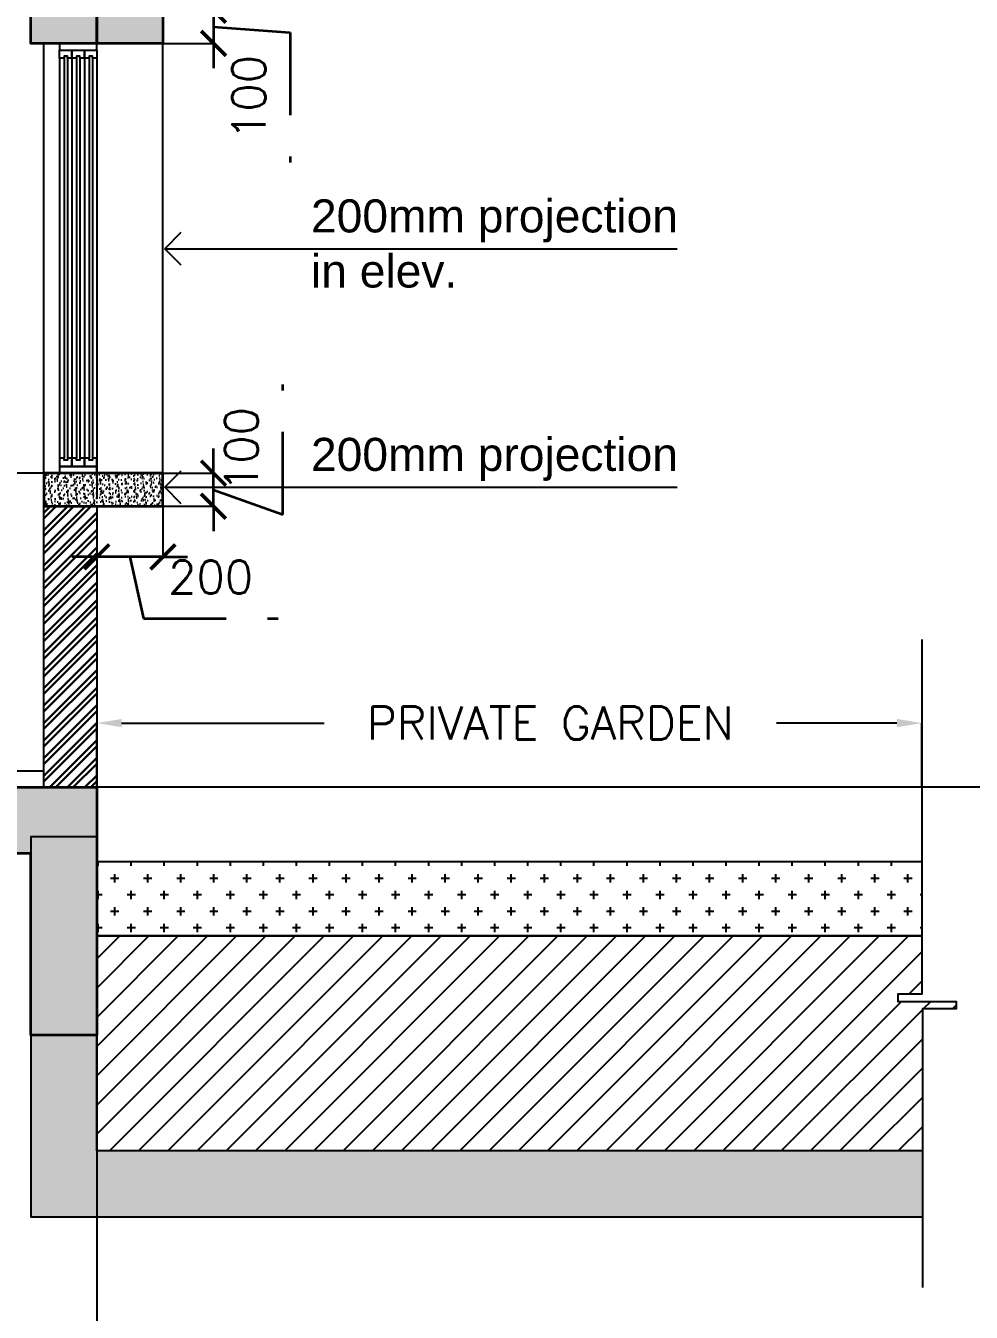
# Model space of a CAD drawing. Header units: millimetres. Extents: x 1066295 to 1300022, y -5734212 to -5454663.
# Drawn here: x 1183296 to 1186157, y -5678582 to -5674690 of the extents above; entities that cross this region are included whole.
import ezdxf

# ---------------------------------------------------------------- set-up
doc = ezdxf.new("R2010")
doc.units = ezdxf.units.MM
doc.header["$LTSCALE"] = 1000
doc.header["$MEASUREMENT"] = 0
for name, pattern in [('AUDIT_D_120904163729-0', [0]), ('T9_PROFILE SECTIONS$0$HIDDEN2', [0.1875, 0.125, -0.0625]), ('T9_PROFILE SECTIONS$0$T10(T7 IS SIMILAR BUT MIRROR) - DIMENSION & TEXTING$0$HIDDEN', [0.375, 0.25, -0.125]), ('T9_PROFILE SECTIONS$0$T8_PROFILE SECTIONS$0$( Hidden )', [0.375, 0.25, -0.125]), ('T9_PROFILE SECTIONS$0$T8_PROFILE SECTIONS$0$AUDIT_D_120904163729-0', [0]), ('T9_PROFILE SECTIONS$0$T8_PROFILE SECTIONS$0$HIDDEN', [0.375, 0.25, -0.125]), ('T9_PROFILE SECTIONS$0$T8_PROFILE SECTIONS$0$PHANTOM2', [1.25, 0.625, -0.125, 0.125, -0.125, 0.125, -0.125])]:
    doc.linetypes.add(name, pattern=pattern)
doc.layers.get('0').update_dxf_attribs({"linetype": 'AUDIT_D_120904163729-0'})
for name, color, linetype in [('T9_PROFILE SECTIONS$0$HATCH', 8, 'Continuous'), ('T9_PROFILE SECTIONS$0$HATCH 150', 8, 'Continuous'), ('T9_PROFILE SECTIONS$0$LEVEL', 7, 'Continuous'), ('T9_PROFILE SECTIONS$0$T10(T7 IS SIMILAR BUT MIRROR) - DIMENSION & TEXTING$0$A-DIMENSIONS', 2, 'T9_PROFILE SECTIONS$0$T10(T7 IS SIMILAR BUT MIRROR) - DIMENSION & TEXTING$0$HIDDEN'), ('T9_PROFILE SECTIONS$0$T8_PROFILE SECTIONS$0$A-BUILDING LINE TURNS HERE', 252, 'T9_PROFILE SECTIONS$0$T8_PROFILE SECTIONS$0$PHANTOM2'), ('T9_PROFILE SECTIONS$0$T8_PROFILE SECTIONS$0$a-ele', 8, 'Continuous'), ('T9_PROFILE SECTIONS$0$T8_PROFILE SECTIONS$0$a-rcc', 3, 'Continuous'), ('T9_PROFILE SECTIONS$0$T8_PROFILE SECTIONS$0$a-wall', 6, 'Continuous'), ('T9_PROFILE SECTIONS$0$T8_PROFILE SECTIONS$0$A-WALL HATCH', 8, 'Continuous'), ('T9_PROFILE SECTIONS$0$T8_PROFILE SECTIONS$0$a-window', 5, 'Continuous'), ('T9_PROFILE SECTIONS$0$T8_PROFILE SECTIONS$0$ELEV 5', 8, 'Continuous'), ('T9_PROFILE SECTIONS$0$T8_PROFILE SECTIONS$0$F.F.L', 36, 'Continuous'), ('T9_PROFILE SECTIONS$0$T8_PROFILE SECTIONS$0$HATCH', 8, 'Continuous'), ('T9_PROFILE SECTIONS$0$T8_PROFILE SECTIONS$0$HATCH 150', 8, 'Continuous'), ('T9_PROFILE SECTIONS$0$T8_PROFILE SECTIONS$0$Leader', 2, 'T9_PROFILE SECTIONS$0$T8_PROFILE SECTIONS$0$AUDIT_D_120904163729-0')]:
    doc.layers.add(name, color=color, linetype=linetype)
for name, color, linetype, lineweight in [('T9_PROFILE SECTIONS$0$T8_PROFILE SECTIONS$0$A-DIMENSION', 2, 'Continuous', 35), ('T9_PROFILE SECTIONS$0$T8_PROFILE SECTIONS$0$A-SLAB', 3, 'Continuous', 35), ('T9_PROFILE SECTIONS$0$T8_PROFILE SECTIONS$0$NON-STRUCT -150', 230, 'Continuous', 30), ('T9_PROFILE SECTIONS$0$T8_PROFILE SECTIONS$0$R0-18-10-2014-T1-1st Podium Floor Plan$0$Text', 7, 'Continuous', 0)]:
    doc.layers.add(name, color=color, linetype=linetype, lineweight=lineweight)
doc.styles.add('T9_PROFILE SECTIONS$0$T8_PROFILE SECTIONS$0$ARIAL ARROW', font='arial.ttf')
doc.styles.add('T9_PROFILE SECTIONS$0$T8_PROFILE SECTIONS$0$Romans 1', font='romans.shx', dxfattribs={"height": 100})
doc.dimstyles.new('T9_PROFILE SECTIONS$0$T8_PROFILE SECTIONS$0$ALPINE S', dxfattribs={"dimscale": 0, "dimtxt": 100, "dimasz": 75, "dimexe": 0, "dimexo": 0, "dimgap": 75, "dimtad": 1, "dimdec": 0, "dimzin": 0, "dimdsep": 46, "dimtxsty": 'T9_PROFILE SECTIONS$0$T8_PROFILE SECTIONS$0$Romans 1', "dimblk": 'T9_PROFILE SECTIONS$0$T8_PROFILE SECTIONS$0$_ArchTick', "dimcen": 0.09, "dimclrd": 256, "dimclre": 256, "dimclrt": 7, "dimadec": 0, "dimazin": 0, "dimtfac": 1, "dimtdec": 0, "dimtofl": 0, "dimtmove": 1, "dimatfit": 0, "dimldrblk": 'T9_PROFILE SECTIONS$0$T8_PROFILE SECTIONS$0$_Open90', "dimfxl": 1, "dimtolj": 1, "dimtzin": 0, "dimarcsym": 0})

# ---------------------------------------------------------------- blocks, each defined once
blk = doc.blocks.new('T9_PROFILE SECTIONS$0$A$C04612184')
at = {"layer": 'T9_PROFILE SECTIONS$0$LEVEL', "color": 8, "linetype": 'T9_PROFILE SECTIONS$0$HIDDEN2', "ltscale": 5}
blk.add_line((89.8181, 14.915), (-67.8271, 14.915), dxfattribs=at)
blk = doc.blocks.new('T9_PROFILE SECTIONS$0$T8_PROFILE SECTIONS$0$_ArchTick')
at = {"color": 0, "linetype": 'ByBlock', "const_width": 0.15}
blk.add_lwpolyline([(-0.5, -0.5), (0.5, 0.5)], dxfattribs=at)
blk = doc.blocks.new('*D669')
at = {"layer": 'T9_PROFILE SECTIONS$0$T8_PROFILE SECTIONS$0$A-DIMENSION', "linetype": 'T9_PROFILE SECTIONS$0$T8_PROFILE SECTIONS$0$HIDDEN', "transparency": 16777216}
for p, q in [((-27122.4, 274011.7), (-27122.4, 274086.7)), ((-27122.4, 274011.7), (-27122.4, 273911.7)), ((-27122.4, 273961.7), (-26890.5, 273944.6)), ((-26890.5, 273944.6), (-26890.5, 273551.8)), ((-27122.4, 273911.7), (-27122.4, 273836.7))]:
    blk.add_line(p, q, dxfattribs=at)
at = {"layer": 'T9_PROFILE SECTIONS$0$T8_PROFILE SECTIONS$0$A-DIMENSION', "linetype": 'T9_PROFILE SECTIONS$0$T8_PROFILE SECTIONS$0$HIDDEN', "lineweight": -2, "transparency": 16777216}
for p, q in [((-27275.5, 274011.7), (-27122.4, 274011.7)), ((-27275.5, 273911.7), (-27122.4, 273911.7))]:
    blk.add_line(p, q, dxfattribs=at)
at = {"layer": 'T9_PROFILE SECTIONS$0$T8_PROFILE SECTIONS$0$A-DIMENSION', "linetype": 'ByBlock', "transparency": 16777216, "xscale": 75, "yscale": 75, "zscale": 75}
for p, rotation in [((-27122.4, 274011.7), 270), ((-27122.4, 273911.7), 90)]:
    blk.add_blockref('T9_PROFILE SECTIONS$0$T8_PROFILE SECTIONS$0$_ArchTick', p, dxfattribs=dict(at, rotation=rotation))
at = {"layer": 'T9_PROFILE SECTIONS$0$T8_PROFILE SECTIONS$0$A-DIMENSION', "color": 7, "linetype": 'ByBlock', "transparency": 16777216, "insert": (-27015.5, 273748.2), "char_height": 100, "attachment_point": 5, "rotation": 90, "style": 'T9_PROFILE SECTIONS$0$T8_PROFILE SECTIONS$0$Romans 1'}
blk.add_mtext('\\A1;100', dxfattribs=at)
blk = doc.blocks.new('T9_PROFILE SECTIONS$0$T8_PROFILE SECTIONS$0$_Open90')
at = {"color": 0, "linetype": 'ByBlock', "lineweight": -2}
for p, q in [((0, 0), (-1, 0)), ((-0.5, 0.5), (0, 0)), ((0, 0), (-0.5, -0.5))]:
    blk.add_line(p, q, dxfattribs=at)
blk = doc.blocks.new('*D641')
at = {"layer": 'T9_PROFILE SECTIONS$0$T8_PROFILE SECTIONS$0$A-DIMENSION', "linetype": 'T9_PROFILE SECTIONS$0$T8_PROFILE SECTIONS$0$HIDDEN', "lineweight": -2, "transparency": 16777216}
for p, q in [((1184962.8, -5673645), (1184561, -5673645)), ((1185096.5, -5674595), (1184561, -5674595))]:
    blk.add_line(p, q, dxfattribs=at)
at = {"layer": 'T9_PROFILE SECTIONS$0$T8_PROFILE SECTIONS$0$A-DIMENSION', "linetype": 'T9_PROFILE SECTIONS$0$T8_PROFILE SECTIONS$0$HIDDEN', "transparency": 16777216}
blk.add_line((1184561, -5674595), (1184561, -5673645), dxfattribs=at)
at = {"layer": 'T9_PROFILE SECTIONS$0$T8_PROFILE SECTIONS$0$A-DIMENSION', "linetype": 'ByBlock', "transparency": 16777216, "xscale": 75, "yscale": 75, "zscale": 75}
for p, rotation in [((1184561, -5673645), 90), ((1184561, -5674595), 270)]:
    blk.add_blockref('T9_PROFILE SECTIONS$0$T8_PROFILE SECTIONS$0$_ArchTick', p, dxfattribs=dict(at, rotation=rotation))
at = {"layer": 'T9_PROFILE SECTIONS$0$T8_PROFILE SECTIONS$0$A-DIMENSION', "color": 7, "linetype": 'ByBlock', "transparency": 16777216, "insert": (1184436, -5674120), "char_height": 100, "attachment_point": 5, "rotation": 90, "style": 'T9_PROFILE SECTIONS$0$T8_PROFILE SECTIONS$0$Romans 1'}
blk.add_mtext('\\A1;950', dxfattribs=at)
blk = doc.blocks.new('*D642')
at = {"layer": 'T9_PROFILE SECTIONS$0$T8_PROFILE SECTIONS$0$A-DIMENSION', "linetype": 'T9_PROFILE SECTIONS$0$T8_PROFILE SECTIONS$0$HIDDEN', "lineweight": -2, "transparency": 16777216}
for p, q in [((1184962.8, -5672345.1), (1184561, -5672345.1)), ((1185096.6, -5673645), (1184561, -5673645))]:
    blk.add_line(p, q, dxfattribs=at)
at = {"layer": 'T9_PROFILE SECTIONS$0$T8_PROFILE SECTIONS$0$A-DIMENSION', "linetype": 'T9_PROFILE SECTIONS$0$T8_PROFILE SECTIONS$0$HIDDEN', "transparency": 16777216}
blk.add_line((1184561, -5673645), (1184561, -5672345.1), dxfattribs=at)
at = {"layer": 'T9_PROFILE SECTIONS$0$T8_PROFILE SECTIONS$0$A-DIMENSION', "linetype": 'ByBlock', "transparency": 16777216, "xscale": 75, "yscale": 75, "zscale": 75}
for p, rotation in [((1184561, -5672345.1), 90), ((1184561, -5673645), 270)]:
    blk.add_blockref('T9_PROFILE SECTIONS$0$T8_PROFILE SECTIONS$0$_ArchTick', p, dxfattribs=dict(at, rotation=rotation))
at = {"layer": 'T9_PROFILE SECTIONS$0$T8_PROFILE SECTIONS$0$A-DIMENSION', "color": 7, "linetype": 'ByBlock', "transparency": 16777216, "insert": (1184436, -5672995), "char_height": 100, "attachment_point": 5, "rotation": 90, "style": 'T9_PROFILE SECTIONS$0$T8_PROFILE SECTIONS$0$Romans 1'}
blk.add_mtext('\\A1;1300', dxfattribs=at)
blk = doc.blocks.new('*D644')
at = {"layer": 'T9_PROFILE SECTIONS$0$T8_PROFILE SECTIONS$0$A-DIMENSION', "linetype": 'T9_PROFILE SECTIONS$0$T8_PROFILE SECTIONS$0$HIDDEN', "lineweight": -2, "transparency": 16777216}
for p, q in [((1185256.6, -5673745), (1185256.6, -5673898.2)), ((1185456.6, -5673745), (1185456.6, -5673898.2))]:
    blk.add_line(p, q, dxfattribs=at)
at = {"layer": 'T9_PROFILE SECTIONS$0$T8_PROFILE SECTIONS$0$A-DIMENSION', "linetype": 'T9_PROFILE SECTIONS$0$T8_PROFILE SECTIONS$0$HIDDEN', "transparency": 16777216}
for p, q in [((1185256.6, -5673898.2), (1185181.6, -5673898.2)), ((1185456.6, -5673898.2), (1185256.6, -5673898.2)), ((1185356.6, -5673898.2), (1185397.9, -5674084.5)), ((1185456.6, -5673898.2), (1185531.6, -5673898.2)), ((1185397.9, -5674084.5), (1185805, -5674084.5))]:
    blk.add_line(p, q, dxfattribs=at)
at = {"layer": 'T9_PROFILE SECTIONS$0$T8_PROFILE SECTIONS$0$A-DIMENSION', "linetype": 'ByBlock', "transparency": 16777216, "xscale": 75, "yscale": 75, "zscale": 75}
blk.add_blockref('T9_PROFILE SECTIONS$0$T8_PROFILE SECTIONS$0$_ArchTick', (1185256.6, -5673898.2), dxfattribs=at)
at = {"layer": 'T9_PROFILE SECTIONS$0$T8_PROFILE SECTIONS$0$A-DIMENSION', "linetype": 'ByBlock', "transparency": 16777216, "xscale": 75, "yscale": 75, "zscale": 75, "rotation": 180}
blk.add_blockref('T9_PROFILE SECTIONS$0$T8_PROFILE SECTIONS$0$_ArchTick', (1185456.6, -5673898.2), dxfattribs=at)
at = {"layer": 'T9_PROFILE SECTIONS$0$T8_PROFILE SECTIONS$0$A-DIMENSION', "color": 7, "linetype": 'ByBlock', "transparency": 16777216, "insert": (1185601.4, -5673959.5), "char_height": 100, "attachment_point": 5, "style": 'T9_PROFILE SECTIONS$0$T8_PROFILE SECTIONS$0$Romans 1'}
blk.add_mtext('\\A1;200', dxfattribs=at)
blk = doc.blocks.new('*D645')
at = {"layer": 'T9_PROFILE SECTIONS$0$T8_PROFILE SECTIONS$0$A-DIMENSION', "linetype": 'T9_PROFILE SECTIONS$0$T8_PROFILE SECTIONS$0$HIDDEN', "transparency": 16777216}
for p, q in [((1185819.2, -5673770), (1185819.2, -5673377.2)), ((1185609.8, -5673645), (1185609.8, -5673570)), ((1185609.8, -5673745), (1185609.8, -5673645)), ((1185609.8, -5673695), (1185819.2, -5673770)), ((1185609.8, -5673745), (1185609.8, -5673820))]:
    blk.add_line(p, q, dxfattribs=at)
at = {"layer": 'T9_PROFILE SECTIONS$0$T8_PROFILE SECTIONS$0$A-DIMENSION', "linetype": 'T9_PROFILE SECTIONS$0$T8_PROFILE SECTIONS$0$HIDDEN', "lineweight": -2, "transparency": 16777216}
for p, q in [((1185456.6, -5673645), (1185609.8, -5673645)), ((1185456.6, -5673745), (1185609.8, -5673745))]:
    blk.add_line(p, q, dxfattribs=at)
at = {"layer": 'T9_PROFILE SECTIONS$0$T8_PROFILE SECTIONS$0$A-DIMENSION', "linetype": 'ByBlock', "transparency": 16777216, "xscale": 75, "yscale": 75, "zscale": 75}
for p, rotation in [((1185609.8, -5673645), 270), ((1185609.8, -5673745), 90)]:
    blk.add_blockref('T9_PROFILE SECTIONS$0$T8_PROFILE SECTIONS$0$_ArchTick', p, dxfattribs=dict(at, rotation=rotation))
at = {"layer": 'T9_PROFILE SECTIONS$0$T8_PROFILE SECTIONS$0$A-DIMENSION', "color": 7, "linetype": 'ByBlock', "transparency": 16777216, "insert": (1185694.2, -5673573.6), "char_height": 100, "attachment_point": 5, "rotation": 90, "style": 'T9_PROFILE SECTIONS$0$T8_PROFILE SECTIONS$0$Romans 1'}
blk.add_mtext('\\A1;100', dxfattribs=at)
blk = doc.blocks.new('*D646')
at = {"layer": 'T9_PROFILE SECTIONS$0$T8_PROFILE SECTIONS$0$Leader', "linetype": 'T9_PROFILE SECTIONS$0$T8_PROFILE SECTIONS$0$( Hidden )', "lineweight": -2, "transparency": 16777216}
for p, q in [((1185256.6, -5674595.1), (1185256.6, -5674401)), ((1187752.7, -5674595.1), (1187752.7, -5674401))]:
    blk.add_line(p, q, dxfattribs=at)
at = {"layer": 'T9_PROFILE SECTIONS$0$T8_PROFILE SECTIONS$0$Leader', "lineweight": -2, "transparency": 16777216}
for p, q in [((1185331.6, -5674401), (1185944.6, -5674401)), ((1187677.7, -5674401), (1187313.6, -5674401))]:
    blk.add_line(p, q, dxfattribs=at)
at = {"layer": 'T9_PROFILE SECTIONS$0$T8_PROFILE SECTIONS$0$Leader', "transparency": 16777216}
for points in [[(1185331.6, -5674388.5), (1185331.6, -5674413.5), (1185256.6, -5674401)], [(1187677.7, -5674388.5), (1187677.7, -5674413.5), (1187752.7, -5674401)]]:
    blk.add_solid(points, dxfattribs=at)
at = {"layer": 'T9_PROFILE SECTIONS$0$T8_PROFILE SECTIONS$0$Leader', "color": 7, "transparency": 16777216, "insert": (1186629.1, -5674401), "char_height": 100, "attachment_point": 5, "style": 'T9_PROFILE SECTIONS$0$T8_PROFILE SECTIONS$0$Romans 1'}
blk.add_mtext('\\A1;PRIVATE GARDEN', dxfattribs=at)
blk = doc.blocks.new('T9_PROFILE SECTIONS$0$T8_PROFILE SECTIONS$0$RG')
at = {"layer": 'T9_PROFILE SECTIONS$0$T8_PROFILE SECTIONS$0$HATCH 150'}
h = blk.add_hatch(dxfattribs=at)
h.set_pattern_fill('ACET-2D-AR-SAND', color=8, scale=10, angle=360)
h.set_pattern_definition([(37.5, (-5699349.478, -1166803.166), (-9.539291593, 12.431846842), [0, -15.2, 0, -17, 0, -16.25]), (7.5, (-5699349.478, -1166803.166), (-3.35060735, 25.45038959), [0, -8.2, 0, -13.7, 0, -5.25]), (327.5, (-5699361.778, -1166803.166), (9.01588743, 14.15210846), [0, -5, 0, -18, 0, -23.5]), (317.5, (-5699361.778, -1166803.166), (18.09230576, 19.74428708), [0, -2.5, 0, -11.8, 0, -13.5])])
h.paths.add_polyline_path([(-27275.5, 275611.7), (-27635.6, 275611.7), (-27635.6, 275511.7), (-27275.5, 275511.7)])
h.paths.add_polyline_path([(-27475.5, 274011.7), (-27275.5, 274011.7), (-27275.5, 273911.7), (-27475.5, 273911.7)])
h = blk.add_hatch(color=8, dxfattribs=at)
h.dxf.hatch_style = 1
h.paths.add_polyline_path([(-29770.4, 274661.7), (-27475.5, 274661.8), (-27475.5, 273911.7), (-27675.5, 273911.7), (-27675.5, 274461.7), (-29770.4, 274461.7)])
at = {"layer": 'T9_PROFILE SECTIONS$0$T8_PROFILE SECTIONS$0$A-SLAB', "linetype": 'ByBlock'}
for points in [[(-29770.4, 274661.7), (-27475.5, 274661.8), (-27475.5, 273911.7), (-27675.5, 273911.7), (-27675.5, 274461.7), (-29770.4, 274461.7)], [(-27475.5, 274011.7), (-27275.5, 274011.7), (-27275.5, 273911.7), (-27475.5, 273911.7)]]:
    blk.add_lwpolyline(points, close=True, dxfattribs=at)
at = {"layer": 'T9_PROFILE SECTIONS$0$T8_PROFILE SECTIONS$0$A-DIMENSION', "linetype": 'ByBlock'}
dim = blk.add_linear_dim(base=(-27122.4, 273911.7), p1=(-27275.5, 274011.7), p2=(-27275.5, 273911.7, 0), angle=90, dimstyle='T9_PROFILE SECTIONS$0$T8_PROFILE SECTIONS$0$ALPINE S', override={"dimscale": 1, "dimfxl": 5, "dimlwd": 65535, "dimarcsym": 1}, dxfattribs=at)
dim.commit()
dim.dimension.update_dxf_attribs({"geometry": '*D669', "text_midpoint": (-26890.5, 273869.6), "dimtype": 128})
blk = doc.blocks.new('T9_PROFILE SECTIONS')
at = {"layer": 'T9_PROFILE SECTIONS$0$HATCH'}
h = blk.add_hatch(dxfattribs=at)
h.set_pattern_fill('ANSI31', color=256, scale=500, style=0)
h.set_pattern_definition([(45, (-13180.82, 1789.466), (-44.1941738, 44.1941738), [])])
h.paths.add_polyline_path([(1187754.5964, -5675695.054), (1187754.5964, -5675265.6248), (1187857.1191, -5675265.6248), (1187857.1191, -5675242.8563), (1187680.1141, -5675242.8563), (1187680.1141, -5675220.9636), (1187752.737, -5675220.9636), (1187752.737, -5675045.054), (1185256.624, -5675045.054), (1185256.624, -5675695.054)])
at = {"layer": 'T9_PROFILE SECTIONS$0$HATCH 150'}
h = blk.add_hatch(dxfattribs=at)
h.set_pattern_fill('AR-SAND', color=8, scale=10, angle=450)
h.set_pattern_definition([(127.5, (-7967.275, -5e-07), (-19.26823769, -0.62993358), [0, -15.2, 0, -17, 0, -16.25]), (97.5, (-7967.275, -5e-07), (-28.22146065, 17.69776705), [0, -8.2, 0, -13.7, 0, -5.25]), (57.5, (-7967.275, -12.3), (-0.056590535, 31.141418618), [0, -5, 0, -18, 0, -23.5]), (47.5, (-7967.275, -12.3), (-8.77675565, 30.06126605), [0, -2.5, 0, -11.8, 0, -13.5])])
h.paths.add_polyline_path([(1185456.611, -5673645.0282), (1185096.5072, -5673645.0349), (1185096.5077, -5673745.0279), (1185456.6112, -5673745.0262)])
at = {"layer": 'T9_PROFILE SECTIONS$0$T8_PROFILE SECTIONS$0$A-WALL HATCH', "linetype": 'ByBlock'}
h = blk.add_hatch(color=256, dxfattribs=at)
h.dxf.hatch_style = 1
h.paths.add_polyline_path([(1187754.5964, -5675695.054), (1185256.624, -5675695.054), (1185256.624, -5674745.054), (1185056.624, -5674745.054), (1185056.624, -5675895.054), (1187754.5964, -5675895.054)])
at = {"layer": 'T9_PROFILE SECTIONS$0$T8_PROFILE SECTIONS$0$HATCH'}
h = blk.add_hatch(dxfattribs=at)
h.set_pattern_fill('CROSS', color=256, scale=200, angle=49.8779633, style=0)
h.set_pattern_definition([(90, (-4524284.34, -6121331.64), (-50, 50), [25, -75]), (180, (-4524271.84, -6121319.14), (-50, -50), [25, -75])])
h.paths.add_polyline_path([(1187752.737, -5675045.054), (1187752.737, -5674820.054), (1185256.624, -5674820.054), (1185256.624, -5675045.054)])
at = {"layer": 'T9_PROFILE SECTIONS$0$T8_PROFILE SECTIONS$0$HATCH 150'}
h = blk.add_hatch(color=8, dxfattribs=at)
h.dxf.hatch_style = 1
h.paths.add_polyline_path([(1182961.7266, -5674595.054), (1185256.6163, -5674594.9759), (1185256.6418, -5675345.054), (1185056.6112, -5675345.054), (1185056.6112, -5674795.054), (1182961.7266, -5674795.054)])
at = {"layer": 'T9_PROFILE SECTIONS$0$T8_PROFILE SECTIONS$0$NON-STRUCT -150'}
h = blk.add_hatch(dxfattribs=at)
h.set_pattern_fill('ACET-2D-ANSI32', color=8, scale=100, angle=360)
h.set_pattern_definition([(45, (-4486617.33, -7116059.894), (-26.5165043, 26.5165043), []), (45, (-4486599.653, -7116059.894), (-26.5165043, 26.5165043), [])])
h.paths.add_polyline_path([(1185256.6163, -5674594.9759), (1185096.5087, -5674594.9759), (1185096.5087, -5673745.0282), (1185256.6163, -5673745.0282)])
blk.add_line((1187752.737, -5675045.054, -0.01), (1185256.624, -5675045.054, -0.01))
at = {"layer": 'T9_PROFILE SECTIONS$0$T10(T7 IS SIMILAR BUT MIRROR) - DIMENSION & TEXTING$0$A-DIMENSIONS', "linetype": 'ByBlock', "elevation": -0.01}
blk.add_lwpolyline([(1187752.737, -5674148.5), (1187752.737, -5675220.9636), (1187680.1141, -5675220.9636), (1187680.1141, -5675242.8563), (1187857.1191, -5675242.8563), (1187857.1191, -5675265.6248), (1187754.5964, -5675265.6248), (1187754.5964, -5676108.5)], dxfattribs=at)
at = {"layer": 'T9_PROFILE SECTIONS$0$T8_PROFILE SECTIONS$0$A-BUILDING LINE TURNS HERE', "ltscale": 2}
blk.add_line((1185256.6214, -5584968.3206, -0.01), (1185256.6214, -5679767.8713, -0.01), dxfattribs=at)
at = {"layer": 'T9_PROFILE SECTIONS$0$T8_PROFILE SECTIONS$0$a-ele', "elevation": -0.01}
blk.add_lwpolyline([(1185096.4724, -5673645.0349), (1185096.4724, -5672345.0547)], dxfattribs=at)
at = {"layer": 'T9_PROFILE SECTIONS$0$T8_PROFILE SECTIONS$0$a-rcc', "linetype": 'ByBlock', "elevation": -0.01}
blk.add_lwpolyline([(1187754.5964, -5675695.054), (1185256.624, -5675695.054), (1185256.624, -5674745.054), (1185056.624, -5674745.054), (1185056.624, -5675895.054), (1187754.5964, -5675895.054)], dxfattribs=at)
at = {"layer": 'T9_PROFILE SECTIONS$0$T8_PROFILE SECTIONS$0$A-SLAB', "linetype": 'ByBlock', "elevation": -0.01}
for points in [[(1185456.611, -5673645.0282), (1185096.5072, -5673645.0349), (1185096.5077, -5673745.0279), (1185456.6112, -5673745.0262)], [(1182961.7266, -5674595.054), (1185256.6163, -5674594.9759), (1185256.6418, -5675345.054), (1185056.6112, -5675345.054), (1185056.6112, -5674795.054), (1182961.7266, -5674795.054)]]:
    blk.add_lwpolyline(points, close=True, dxfattribs=at)
at = {"layer": 'T9_PROFILE SECTIONS$0$T8_PROFILE SECTIONS$0$a-wall', "linetype": 'ByBlock', "elevation": -0.01}
blk.add_lwpolyline([(1185256.6163, -5674594.9759), (1185096.5087, -5674594.9759), (1185096.5087, -5673745.0282), (1185256.6163, -5673745.0282)], close=True, dxfattribs=at)
at = {"layer": 'T9_PROFILE SECTIONS$0$T8_PROFILE SECTIONS$0$a-window', "color": 1}
for p, q in [((1185144.0567, -5672390.0541, -0.01), (1185144.0567, -5673600.0316, -0.01)), ((1185181.5567, -5672390.0541, -0.01), (1185181.5567, -5673600.0316, -0.01)), ((1185181.5567, -5672390.0541, -0.01), (1185181.5567, -5673600.0316, -0.01)), ((1185219.0567, -5672390.0541, -0.01), (1185219.0567, -5673600.0316, -0.01))]:
    blk.add_line(p, q, dxfattribs=at)
at = {"layer": 'T9_PROFILE SECTIONS$0$T8_PROFILE SECTIONS$0$a-window', "color": 5}
for p, q in [((1185158.2817, -5672390.0541, -0.01), (1185158.2817, -5673600.0316, -0.01)), ((1185168.2817, -5672390.0541, -0.01), (1185168.2817, -5673600.0316, -0.01)), ((1185195.7817, -5672390.0541, -0.01), (1185195.7817, -5673600.0316, -0.01)), ((1185205.7817, -5672390.0541, -0.01), (1185205.7817, -5673600.0316, -0.01))]:
    blk.add_line(p, q, dxfattribs=at)
at = {"layer": 'T9_PROFILE SECTIONS$0$T8_PROFILE SECTIONS$0$a-window', "color": 250}
for p, q in [((1185233.2817, -5672390.0541, -0.01), (1185233.2817, -5673600.0316, -0.01)), ((1185243.2817, -5672390.0541, -0.01), (1185243.2817, -5673600.0316, -0.01)), ((1185256.5567, -5672390.0541, -0.01), (1185256.5567, -5673600.0316, -0.01))]:
    blk.add_line(p, q, dxfattribs=at)
at = {"layer": 'T9_PROFILE SECTIONS$0$T8_PROFILE SECTIONS$0$a-window', "color": 4, "elevation": -0.01}
for points in [[(1185256.5567, -5672365.0541), (1185256.5567, -5672345.0541), (1185144.0567, -5672345.0541), (1185144.0567, -5672365.0541)], [(1185158.2817, -5672390.0541), (1185144.0567, -5672390.0541), (1185144.0567, -5672365.0541), (1185181.5567, -5672365.0541), (1185181.5567, -5672390.0541), (1185168.2817, -5672390.0541), (1185168.2817, -5672384.0541), (1185158.2817, -5672384.0541)], [(1185195.7817, -5672390.0541), (1185181.5567, -5672390.0541), (1185181.5567, -5672365.0541), (1185219.0567, -5672365.0541), (1185219.0567, -5672390.0541), (1185205.7817, -5672390.0541), (1185205.7817, -5672384.0541), (1185195.7817, -5672384.0541)], [(1185233.2817, -5672390.0541), (1185219.0567, -5672390.0541), (1185219.0567, -5672365.0541), (1185256.5567, -5672365.0541), (1185256.5567, -5672390.0541), (1185243.2817, -5672390.0541), (1185243.2817, -5672384.0541), (1185233.2817, -5672384.0541)], [(1185158.2817, -5673600.0316), (1185144.0567, -5673600.0316), (1185144.0567, -5673625.0316), (1185181.5567, -5673625.0316), (1185181.5567, -5673600.0316), (1185168.2817, -5673600.0316), (1185168.2817, -5673606.0316), (1185158.2817, -5673606.0316)], [(1185195.7817, -5673600.0316), (1185181.5567, -5673600.0316), (1185181.5567, -5673625.0316), (1185219.0567, -5673625.0316), (1185219.0567, -5673600.0316), (1185205.7817, -5673600.0316), (1185205.7817, -5673606.0316), (1185195.7817, -5673606.0316)], [(1185233.2817, -5673600.0316), (1185219.0567, -5673600.0316), (1185219.0567, -5673625.0316), (1185256.5567, -5673625.0316), (1185256.5567, -5673600.0316), (1185243.2817, -5673600.0316), (1185243.2817, -5673606.0316), (1185233.2817, -5673606.0316)], [(1185256.5567, -5673645.0316), (1185256.5567, -5673625.0316), (1185144.0567, -5673625.0316), (1185144.0567, -5673645.0316)]]:
    blk.add_lwpolyline(points, close=True, dxfattribs=at)
at = {"layer": 'T9_PROFILE SECTIONS$0$T8_PROFILE SECTIONS$0$ELEV 5', "ltscale": 0.7, "elevation": -0.01}
blk.add_lwpolyline([(1185456.611, -5673645.0282), (1185456.611, -5672345.0541)], dxfattribs=at)
at = {"layer": 'T9_PROFILE SECTIONS$0$T8_PROFILE SECTIONS$0$F.F.L', "linetype": 'Continuous', "ltscale": 0.1, "elevation": -0.01}
blk.add_lwpolyline([(1182961.7266, -5674545.054), (1185096.6418, -5674545.054)], dxfattribs=at)
at = {"layer": 'T9_PROFILE SECTIONS$0$T8_PROFILE SECTIONS$0$HATCH', "elevation": -0.01}
for points in [[(1187752.737, -5675045.054), (1185256.624, -5675045.054), (1185256.624, -5674820.054), (1187752.737, -5674820.054)], [(1187754.5964, -5675695.054), (1185256.624, -5675695.054), (1185256.624, -5675045.054), (1187752.737, -5675045.054)]]:
    blk.add_lwpolyline(points, dxfattribs=at)
at = {"linetype": 'ByBlock'}
blk.add_blockref('T9_PROFILE SECTIONS$0$T8_PROFILE SECTIONS$0$RG', (1212732.1475, -5946256.7282, -0.01), dxfattribs=at)
at = {"layer": 'T9_PROFILE SECTIONS$0$LEVEL', "linetype": 'ByBlock', "xscale": 1000, "yscale": 1000, "zscale": 1000}
blk.add_blockref('T9_PROFILE SECTIONS$0$A$C04612184', (1171279.5443, -5689510.054, -0.01), dxfattribs=at)
at = {"layer": 'T9_PROFILE SECTIONS$0$T8_PROFILE SECTIONS$0$R0-18-10-2014-T1-1st Podium Floor Plan$0$Text', "char_height": 100, "width": 1133.401091, "attachment_point": 1, "style": 'T9_PROFILE SECTIONS$0$T8_PROFILE SECTIONS$0$ARIAL ARROW'}
for s, insert in [('200mm projection in elev.  ', (1185904.78, -5672816.7919, -0.01)), ('200mm projection\\P  ', (1185904.78, -5673538.1758, -0.01))]:
    blk.add_mtext(s, dxfattribs=dict(at, insert=insert))
at = {"layer": 'T9_PROFILE SECTIONS$0$T8_PROFILE SECTIONS$0$A-DIMENSION', "linetype": 'ByBlock'}
for base, p1, p2, picture, middle in [((1184561.0428, -5672345.054, -0.01), (1185096.6068, -5673645.0349, -0.0201), (1184962.8269, -5672345.054, -0.0303), '*D642', (1184436.0428, -5672995.0445, -0.01)), ((1184561.0428, -5673645.0349, -0.01), (1185096.5087, -5674594.9814, -0.0403), (1184962.8269, -5673645.0349, -0.0303), '*D641', (1184436.0428, -5674120.0082, -0.01))]:
    dim = blk.add_linear_dim(base=base, p1=p1, p2=p2, angle=90, dimstyle='T9_PROFILE SECTIONS$0$T8_PROFILE SECTIONS$0$ALPINE S', override={"dimscale": 1, "dimfxl": 5, "dimlwd": 65535, "dimarcsym": 1}, dxfattribs=at)
    dim.commit()
    dim.dimension.update_dxf_attribs({"geometry": picture, "text_midpoint": middle})
dim = blk.add_linear_dim(base=(1185609.7541, -5673645.0262, -0.01), p1=(1185456.6112, -5673745.0262, -0.01), p2=(1185456.6112, -5673645.0262, -0.0102), angle=270, dimstyle='T9_PROFILE SECTIONS$0$T8_PROFILE SECTIONS$0$ALPINE S', override={"dimscale": 1, "dimfxl": 5, "dimlwd": 65535, "dimarcsym": 1}, dxfattribs=at)
dim.commit()
dim.dimension.update_dxf_attribs({"geometry": '*D645', "text_midpoint": (1185819.2169, -5673695.0262, -0.01), "dimtype": 128})
dim = blk.add_linear_dim(base=(1185256.6112, -5673898.2175, -0.01), p1=(1185456.6112, -5673745.0262, -0.0102), p2=(1185256.6112, -5673745.0296, -0.01), dimstyle='T9_PROFILE SECTIONS$0$T8_PROFILE SECTIONS$0$ALPINE S', override={"dimscale": 1, "dimfxl": 5, "dimlwd": 65535, "dimarcsym": 1}, dxfattribs=at)
dim.commit()
dim.dimension.update_dxf_attribs({"geometry": '*D644', "text_midpoint": (1185472.8608, -5674084.4698, -0.01), "dimtype": 128})
at = {"layer": 'T9_PROFILE SECTIONS$0$T8_PROFILE SECTIONS$0$Leader'}
dim = blk.add_linear_dim(base=(1185256.624, -5674401, -0.4405), p1=(1187752.737, -5674595.054, -0.4405), p2=(1185256.624, -5674595.054, -0.4405), text='PRIVATE GARDEN', dimstyle='T9_PROFILE SECTIONS$0$T8_PROFILE SECTIONS$0$ALPINE S', override={"dimscale": 1, "dimtad": 0, "dimsah": 1}, dxfattribs=at)
dim.commit()
dim.dimension.update_dxf_attribs({"geometry": '*D646', "text_midpoint": (1186629.124, -5674401, -0.4405), "dimtype": 128})
for points in [[(1185462.1684, -5672966.1883, -0.01), (1185904.78, -5672966.1883, -0.01), (1187013.0047, -5672966.1883, -0.01)], [(1185462.1684, -5673687.5723, -0.01), (1185904.78, -5673687.5723, -0.01), (1187013.0047, -5673687.5723, -0.01)]]:
    blk.add_leader(points, dimstyle='T9_PROFILE SECTIONS$0$T8_PROFILE SECTIONS$0$ALPINE S', override={"dimscale": 1, "dimasz": 100, "dimtad": 0}, dxfattribs=at)

msp = doc.modelspace()

# ---------------------------------------------------------------- block references
at = {"linetype": 'ByBlock'}
msp.add_blockref('T9_PROFILE SECTIONS', (-1745.2, -2398.4, 0.4), dxfattribs=at)

doc.saveas('drawing.dxf')
